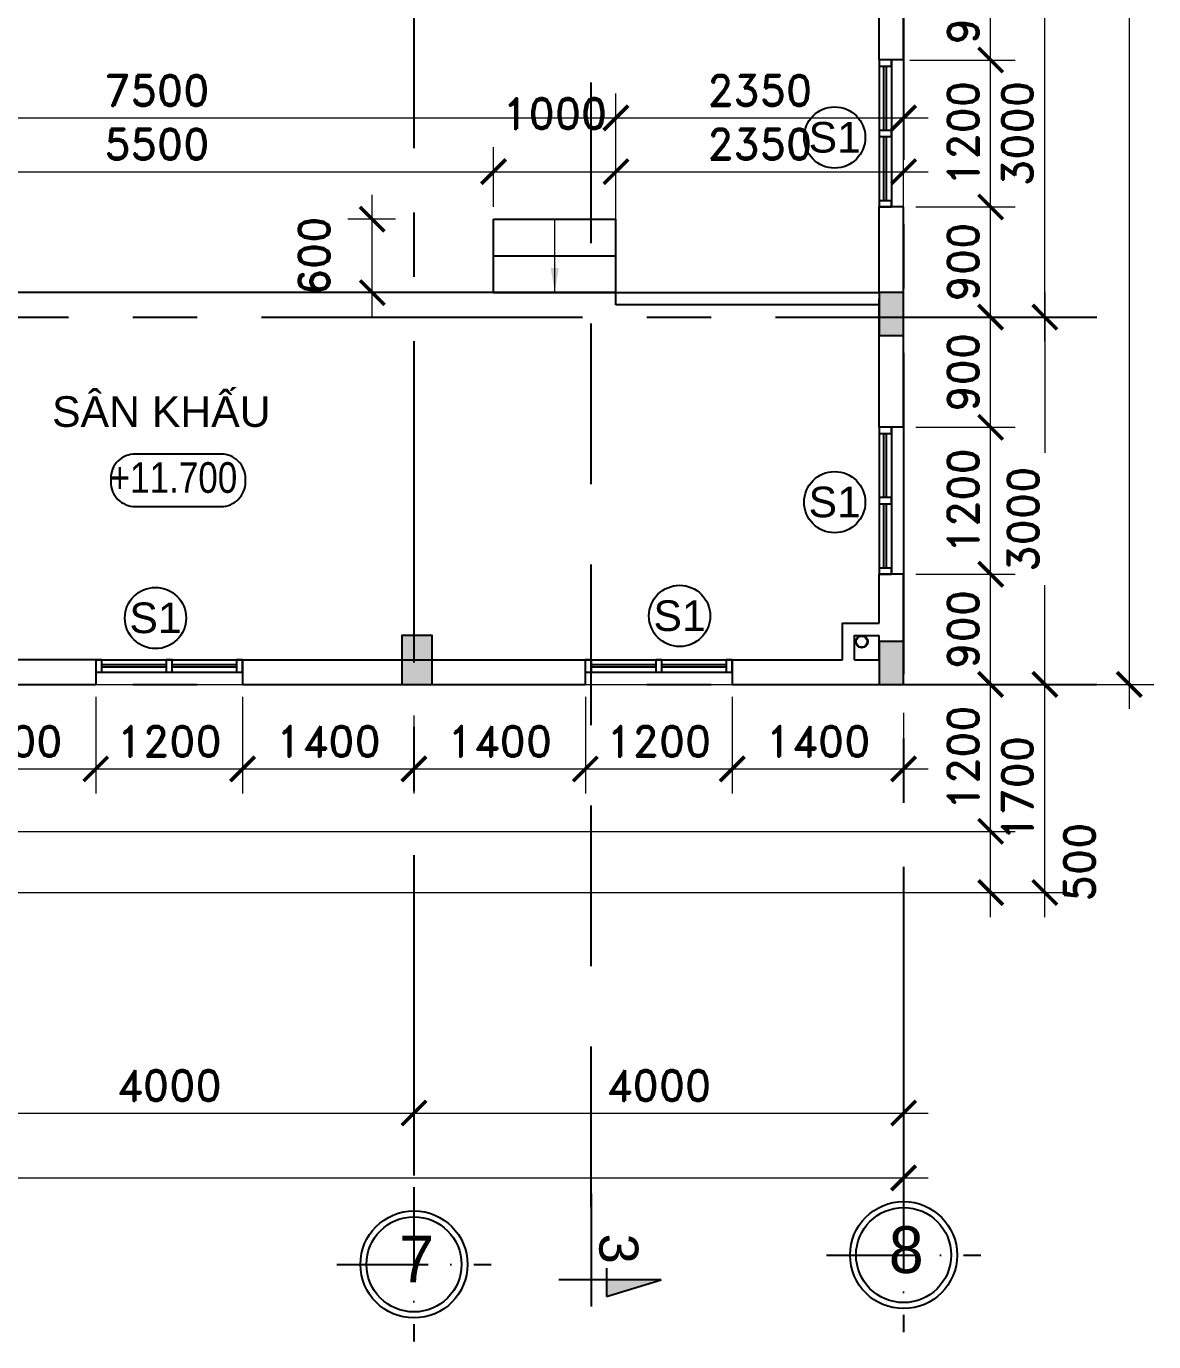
# Model space of a CAD drawing. Header units: inches. Extents: x 452443 to 881249, y 975131 to 1198310.
# Drawn here: x 758471 to 767681, y 1078068 to 1088811 of the extents above; entities that cross this region are included whole.
import ezdxf
from ezdxf.enums import TextEntityAlignment as Align

# ---------------------------------------------------------------- set-up
doc = ezdxf.new("R2010")
doc.units = ezdxf.units.IN
doc.header["$LTSCALE"] = 3.5
doc.header["$MEASUREMENT"] = 0
for name, pattern in [('ACAD_ISO10W100', [18, 12, -3, 0, -3]), ('CENTER', [2, 1.25, -0.25, 0.25, -0.25]), ('HIDDEN', [0.375, 0.25, -0.125])]:
    doc.linetypes.add(name, pattern=pattern)
for name, color, linetype in [('cot', 1, 'Continuous'), ('CUA', 4, 'Continuous'), ('DOOR-84', 84, 'Continuous'), ('hatch vl', 4, 'Continuous'), ('HATCH47', 47, 'Continuous'), ('Net thay', 140, 'Continuous'), ('Netcat', 5, 'Continuous'), ('NOI THAT', 42, 'Continuous'), ('phong', 2, 'Continuous'), ('text', 3, 'Continuous'), ('TEXT2', 7, 'Continuous'), ('thuocdo', 3, 'Continuous'), ('Truc', 252, 'Continuous'), ('VISIONABLE-LINE126', 126, 'Continuous')]:
    doc.layers.add(name, color=color, linetype=linetype)
doc.styles.add('chu 1', font='VHELVEN0.TTF')
doc.styles.add('romand', font='romand.shx')
doc.styles.add('STYLE5', font='VAVON_.TTF')
doc.styles.add('THONG', font='VHELVCN0.TTF', dxfattribs={"height": 250})
doc.styles.add('VNI-HELVE', font='VHELVEN0.TTF')
doc.dimstyles.new('TL100', dxfattribs={"dimscale": 100, "dimtxt": 2.5, "dimasz": 2, "dimexe": 2, "dimexo": 1, "dimgap": 1, "dimtad": 1, "dimdec": 0, "dimzin": 0, "dimdsep": 46, "dimtxsty": 'romand', "dimblk": 'ARCHTICK', "dimcen": 2, "dimdle": 2, "dimclrd": 256, "dimclre": 256, "dimclrt": 7, "dimadec": 0, "dimazin": 0, "dimtfac": 0.004, "dimtdec": 0, "dimtmove": 2, "dimatfit": 3, "dimfxl": 1, "dimtolj": 1, "dimtzin": 0, "dimlwd": 20, "dimlwe": 20, "dimarcsym": 1})

# ---------------------------------------------------------------- blocks, each defined once
blk = doc.blocks.new('truc tron')
at = {"layer": 'DOOR-84', "linetype": 'ACAD_ISO10W100', "ltscale": 20}
for p, q in [((0, -710), (0, 710)), ((710, 0), (-710, 0))]:
    blk.add_line(p, q, dxfattribs=at)
at = {"layer": 'DOOR-84', "linetype": 'Continuous'}
blk.add_circle((0, 0), 492, dxfattribs=at)
at = {"layer": 'NOI THAT', "linetype": 'Continuous'}
blk.add_circle((0, 0), 437, dxfattribs=at)
blk = doc.blocks.new('CS-1200')
for p, q in [((0, 100), (1200, 100)), ((0, 0), (1200, 0)), ((575, 60), (50, 60)), ((575, 40), (50, 40)), ((1150, 60), (625, 60)), ((1150, 40), (625, 40))]:
    blk.add_line(p, q)
at = {"ltscale": 5}
for points in [[(0, 0), (50, 0), (50, 100), (0, 100)], [(575, 0), (625, 0), (625, 100), (575, 100)], [(1150, 0), (1200, 0), (1200, 100), (1150, 100)]]:
    blk.add_lwpolyline(points, close=True, dxfattribs=at)
blk = doc.blocks.new('dc')
at = {"layer": 'Netcat'}
blk.add_hatch(color=256, dxfattribs=at).paths.add_polyline_path([(828, 672), (828, 147), (989, 147)])
for p, q in [((828, 672), (828, -310)), ((989, 147), (828, 672)), ((717, 147), (989, 147)), ((0, 0), (1087, 0))]:
    blk.add_line(p, q, dxfattribs=at)
at = {"style": 'VNI-HELVE', "flags": 4}
blk.add_attdef('E', text='', height=375, dxfattribs=at).set_placement((482, 272), align=Align.MIDDLE_CENTER)
blk = doc.blocks.new('_ArchTick')
at = {"color": 0, "linetype": 'ByBlock', "const_width": 0.15}
blk.add_lwpolyline([(-0.5, -0.5), (0.5, 0.5)], dxfattribs=at)
blk = doc.blocks.new('*D2982')
at = {"layer": 'DEFPOINTS', "color": 0}
for p in [(757638, 1081560), (761638, 1081560), (761638, 1079935)]:
    blk.add_point(p, dxfattribs=at)
at = {"layer": 'thuocdo', "lineweight": 20}
for p, q in [((757638, 1081460), (757638, 1079735)), ((761638, 1081460), (761638, 1079735)), ((757438, 1079935), (761838, 1079935))]:
    blk.add_line(p, q, dxfattribs=at)
at = {"layer": 'thuocdo', "lineweight": 20, "xscale": 200, "yscale": 200, "zscale": 200, "rotation": 180}
blk.add_blockref('_ArchTick', (757638, 1079935), dxfattribs=at)
at = {"layer": 'thuocdo', "lineweight": 20, "xscale": 200, "yscale": 200, "zscale": 200}
blk.add_blockref('_ArchTick', (761638, 1079935), dxfattribs=at)
at = {"layer": 'thuocdo', "color": 7, "insert": (759638, 1080160), "char_height": 250, "attachment_point": 5, "style": 'romand'}
blk.add_mtext('\\A1;4000', dxfattribs=at)
blk = doc.blocks.new('*D2983')
at = {"layer": 'DEFPOINTS', "color": 0}
for p in [(765638, 1080674), (761638, 1079904), (765638, 1079935)]:
    blk.add_point(p, dxfattribs=at)
at = {"layer": 'thuocdo', "lineweight": 20}
for p, q in [((765638, 1080574), (765638, 1079735)), ((761638, 1080004), (761638, 1080135)), ((761438, 1079935), (765838, 1079935))]:
    blk.add_line(p, q, dxfattribs=at)
at = {"layer": 'thuocdo', "lineweight": 20, "xscale": 200, "yscale": 200, "zscale": 200, "rotation": 180}
blk.add_blockref('_ArchTick', (761638, 1079935), dxfattribs=at)
at = {"layer": 'thuocdo', "lineweight": 20, "xscale": 200, "yscale": 200, "zscale": 200}
blk.add_blockref('_ArchTick', (765638, 1079935), dxfattribs=at)
at = {"layer": 'thuocdo', "color": 7, "insert": (763638, 1080160), "char_height": 250, "attachment_point": 5, "style": 'romand'}
blk.add_mtext('\\A1;4000', dxfattribs=at)
blk = doc.blocks.new('*D2991')
at = {"layer": 'DEFPOINTS', "color": 0}
for p in [(737138, 1080363), (765638, 1080363), (765638, 1079406)]:
    blk.add_point(p, dxfattribs=at)
at = {"layer": 'thuocdo', "lineweight": 20}
for p, q in [((737138, 1080263), (737138, 1079206)), ((765638, 1080263), (765638, 1079206)), ((736938, 1079406), (765838, 1079406))]:
    blk.add_line(p, q, dxfattribs=at)
at = {"layer": 'thuocdo', "lineweight": 20, "xscale": 200, "yscale": 200, "zscale": 200, "rotation": 180}
blk.add_blockref('_ArchTick', (737138, 1079406), dxfattribs=at)
at = {"layer": 'thuocdo', "lineweight": 20, "xscale": 200, "yscale": 200, "zscale": 200}
blk.add_blockref('_ArchTick', (765638, 1079406), dxfattribs=at)
at = {"layer": 'thuocdo', "color": 7, "insert": (751388, 1079631), "char_height": 250, "attachment_point": 5, "style": 'romand'}
blk.add_mtext('\\A1;28500', dxfattribs=at)
blk = doc.blocks.new('*D2999')
at = {"layer": 'DEFPOINTS', "color": 0}
for p in [(765897, 1083436), (766792, 1083436), (765780, 1081736)]:
    blk.add_point(p, dxfattribs=at)
at = {"layer": 'thuocdo', "lineweight": 20}
for p, q in [((766792, 1081536), (766792, 1083636)), ((765997, 1083436), (766992, 1083436)), ((765880, 1081736), (766992, 1081736))]:
    blk.add_line(p, q, dxfattribs=at)
at = {"layer": 'thuocdo', "lineweight": 20, "xscale": 200, "yscale": 200, "zscale": 200}
for p, rotation in [((766792, 1083436), 90), ((766792, 1081736), 270)]:
    blk.add_blockref('_ArchTick', p, dxfattribs=dict(at, rotation=rotation))
at = {"layer": 'thuocdo', "color": 7, "insert": (766567, 1082586), "char_height": 250, "attachment_point": 5, "rotation": 90, "style": 'romand'}
blk.add_mtext('\\A1;1700', dxfattribs=at)
blk = doc.blocks.new('*D3003')
at = {"layer": 'DEFPOINTS', "color": 0}
for p in [(766611, 1086436), (766792, 1086436), (765897, 1083436)]:
    blk.add_point(p, dxfattribs=at)
at = {"layer": 'thuocdo', "lineweight": 20}
for p, q in [((766792, 1086636), (766792, 1085327)), ((766711, 1086436), (766992, 1086436)), ((766792, 1083236), (766792, 1084246)), ((765997, 1083436), (766992, 1083436))]:
    blk.add_line(p, q, dxfattribs=at)
at = {"layer": 'thuocdo', "lineweight": 20, "xscale": 200, "yscale": 200, "zscale": 200}
for p, rotation in [((766792, 1086436), 90), ((766792, 1083436), 270)]:
    blk.add_blockref('_ArchTick', p, dxfattribs=dict(at, rotation=rotation))
at = {"layer": 'thuocdo', "color": 7, "insert": (766614, 1084786), "char_height": 250, "attachment_point": 5, "rotation": 90, "style": 'romand'}
blk.add_mtext('\\A1;3000', dxfattribs=at)
blk = doc.blocks.new('*D3004')
at = {"layer": 'DEFPOINTS', "color": 0}
for p in [(765410, 1089436), (766792, 1089436), (766611, 1086436)]:
    blk.add_point(p, dxfattribs=at)
at = {"layer": 'thuocdo', "lineweight": 20}
for p, q in [((766792, 1086236), (766792, 1089636)), ((765510, 1089436), (766992, 1089436)), ((766711, 1086436), (766992, 1086436))]:
    blk.add_line(p, q, dxfattribs=at)
at = {"layer": 'thuocdo', "lineweight": 20, "xscale": 200, "yscale": 200, "zscale": 200}
for p, rotation in [((766792, 1089436), 90), ((766792, 1086436), 270)]:
    blk.add_blockref('_ArchTick', p, dxfattribs=dict(at, rotation=rotation))
at = {"layer": 'thuocdo', "color": 7, "insert": (766567, 1087936), "char_height": 250, "attachment_point": 5, "rotation": 90, "style": 'romand'}
blk.add_mtext('\\A1;3000', dxfattribs=at)
blk = doc.blocks.new('*D3006')
at = {"layer": 'DEFPOINTS', "color": 0}
for p in [(766222, 1097936), (765256, 1083436), (767481, 1083436)]:
    blk.add_point(p, dxfattribs=at)
at = {"layer": 'thuocdo', "lineweight": 20}
for p, q in [((767481, 1098136), (767481, 1083236)), ((766322, 1097936), (767681, 1097936)), ((765356, 1083436), (767681, 1083436))]:
    blk.add_line(p, q, dxfattribs=at)
at = {"layer": 'thuocdo', "lineweight": 20, "xscale": 200, "yscale": 200, "zscale": 200}
for p, rotation in [((767481, 1097936), 90), ((767481, 1083436), 270)]:
    blk.add_blockref('_ArchTick', p, dxfattribs=dict(at, rotation=rotation))
at = {"layer": 'thuocdo', "color": 7, "insert": (767256, 1090686), "char_height": 250, "attachment_point": 5, "rotation": 90, "style": 'romand'}
blk.add_mtext('\\A1;14500', dxfattribs=at)
blk = doc.blocks.new('*D3016')
at = {"layer": 'DEFPOINTS', "color": 0}
for p in [(759038, 1083436), (757638, 1083310), (759038, 1082746)]:
    blk.add_point(p, dxfattribs=at)
at = {"layer": 'thuocdo', "lineweight": 20}
for p, q in [((759038, 1083336), (759038, 1082546)), ((757638, 1083210), (757638, 1082546)), ((757438, 1082746), (759238, 1082746))]:
    blk.add_line(p, q, dxfattribs=at)
at = {"layer": 'thuocdo', "lineweight": 20, "xscale": 200, "yscale": 200, "zscale": 200, "rotation": 180}
blk.add_blockref('_ArchTick', (757638, 1082746), dxfattribs=at)
at = {"layer": 'thuocdo', "lineweight": 20, "xscale": 200, "yscale": 200, "zscale": 200}
blk.add_blockref('_ArchTick', (759038, 1082746), dxfattribs=at)
at = {"layer": 'thuocdo', "color": 7, "insert": (758338, 1082971), "char_height": 250, "attachment_point": 5, "style": 'romand'}
blk.add_mtext('\\A1;1400', dxfattribs=at)
blk = doc.blocks.new('*D3017')
at = {"layer": 'DEFPOINTS', "color": 0}
for p in [(759038, 1083436), (760238, 1083436), (760238, 1082746)]:
    blk.add_point(p, dxfattribs=at)
at = {"layer": 'thuocdo', "lineweight": 20}
for p, q in [((759038, 1083336), (759038, 1082546)), ((760238, 1083336), (760238, 1082546)), ((758838, 1082746), (760438, 1082746))]:
    blk.add_line(p, q, dxfattribs=at)
at = {"layer": 'thuocdo', "lineweight": 20, "xscale": 200, "yscale": 200, "zscale": 200, "rotation": 180}
blk.add_blockref('_ArchTick', (759038, 1082746), dxfattribs=at)
at = {"layer": 'thuocdo', "lineweight": 20, "xscale": 200, "yscale": 200, "zscale": 200}
blk.add_blockref('_ArchTick', (760238, 1082746), dxfattribs=at)
at = {"layer": 'thuocdo', "color": 7, "insert": (759638, 1082971), "char_height": 250, "attachment_point": 5, "style": 'romand'}
blk.add_mtext('\\A1;1200', dxfattribs=at)
blk = doc.blocks.new('*D3018')
at = {"layer": 'DEFPOINTS', "color": 0}
for p in [(760238, 1083436), (761638, 1083282), (761638, 1082746)]:
    blk.add_point(p, dxfattribs=at)
at = {"layer": 'thuocdo', "lineweight": 20}
for p, q in [((760238, 1083336), (760238, 1082546)), ((761638, 1083182), (761638, 1082546)), ((760038, 1082746), (761838, 1082746))]:
    blk.add_line(p, q, dxfattribs=at)
at = {"layer": 'thuocdo', "lineweight": 20, "xscale": 200, "yscale": 200, "zscale": 200, "rotation": 180}
blk.add_blockref('_ArchTick', (760238, 1082746), dxfattribs=at)
at = {"layer": 'thuocdo', "lineweight": 20, "xscale": 200, "yscale": 200, "zscale": 200}
blk.add_blockref('_ArchTick', (761638, 1082746), dxfattribs=at)
at = {"layer": 'thuocdo', "color": 7, "insert": (760938, 1082971), "char_height": 250, "attachment_point": 5, "style": 'romand'}
blk.add_mtext('\\A1;1400', dxfattribs=at)
blk = doc.blocks.new('*D3019')
at = {"layer": 'DEFPOINTS', "color": 0}
for p in [(763038, 1083436), (761638, 1083282), (763038, 1082746)]:
    blk.add_point(p, dxfattribs=at)
at = {"layer": 'thuocdo', "lineweight": 20}
for p, q in [((763038, 1083336), (763038, 1082546)), ((761638, 1083182), (761638, 1082546)), ((761438, 1082746), (763238, 1082746))]:
    blk.add_line(p, q, dxfattribs=at)
at = {"layer": 'thuocdo', "lineweight": 20, "xscale": 200, "yscale": 200, "zscale": 200, "rotation": 180}
blk.add_blockref('_ArchTick', (761638, 1082746), dxfattribs=at)
at = {"layer": 'thuocdo', "lineweight": 20, "xscale": 200, "yscale": 200, "zscale": 200}
blk.add_blockref('_ArchTick', (763038, 1082746), dxfattribs=at)
at = {"layer": 'thuocdo', "color": 7, "insert": (762338, 1082971), "char_height": 250, "attachment_point": 5, "style": 'romand'}
blk.add_mtext('\\A1;1400', dxfattribs=at)
blk = doc.blocks.new('*D3020')
at = {"layer": 'DEFPOINTS', "color": 0}
for p in [(763038, 1083436), (764238, 1083436), (764238, 1082746)]:
    blk.add_point(p, dxfattribs=at)
at = {"layer": 'thuocdo', "lineweight": 20}
for p, q in [((763038, 1083336), (763038, 1082546)), ((764238, 1083336), (764238, 1082546)), ((762838, 1082746), (764438, 1082746))]:
    blk.add_line(p, q, dxfattribs=at)
at = {"layer": 'thuocdo', "lineweight": 20, "xscale": 200, "yscale": 200, "zscale": 200, "rotation": 180}
blk.add_blockref('_ArchTick', (763038, 1082746), dxfattribs=at)
at = {"layer": 'thuocdo', "lineweight": 20, "xscale": 200, "yscale": 200, "zscale": 200}
blk.add_blockref('_ArchTick', (764238, 1082746), dxfattribs=at)
at = {"layer": 'thuocdo', "color": 7, "insert": (763638, 1082971), "char_height": 250, "attachment_point": 5, "style": 'romand'}
blk.add_mtext('\\A1;1200', dxfattribs=at)
blk = doc.blocks.new('*D3021')
at = {"layer": 'DEFPOINTS', "color": 0}
for p in [(764238, 1083436), (765638, 1083305), (765638, 1082746)]:
    blk.add_point(p, dxfattribs=at)
at = {"layer": 'thuocdo', "lineweight": 20}
for p, q in [((764238, 1083336), (764238, 1082546)), ((765638, 1083205), (765638, 1082546)), ((764038, 1082746), (765838, 1082746))]:
    blk.add_line(p, q, dxfattribs=at)
at = {"layer": 'thuocdo', "lineweight": 20, "xscale": 200, "yscale": 200, "zscale": 200, "rotation": 180}
blk.add_blockref('_ArchTick', (764238, 1082746), dxfattribs=at)
at = {"layer": 'thuocdo', "lineweight": 20, "xscale": 200, "yscale": 200, "zscale": 200}
blk.add_blockref('_ArchTick', (765638, 1082746), dxfattribs=at)
at = {"layer": 'thuocdo', "color": 7, "insert": (764938, 1082971), "char_height": 250, "attachment_point": 5, "style": 'romand'}
blk.add_mtext('\\A1;1400', dxfattribs=at)
blk = doc.blocks.new('*D3040')
at = {"layer": 'DEFPOINTS', "color": 0}
for p in [(765638, 1084336), (766349, 1084336), (765748, 1083436)]:
    blk.add_point(p, dxfattribs=at)
at = {"layer": 'thuocdo', "lineweight": 20}
for p, q in [((766349, 1083236), (766349, 1084536)), ((765738, 1084336), (766549, 1084336)), ((765848, 1083436), (766549, 1083436))]:
    blk.add_line(p, q, dxfattribs=at)
at = {"layer": 'thuocdo', "lineweight": 20, "xscale": 200, "yscale": 200, "zscale": 200}
for p, rotation in [((766349, 1084336), 90), ((766349, 1083436), 270)]:
    blk.add_blockref('_ArchTick', p, dxfattribs=dict(at, rotation=rotation))
at = {"layer": 'thuocdo', "color": 7, "insert": (766124, 1083886), "char_height": 250, "attachment_point": 5, "rotation": 90, "style": 'romand'}
blk.add_mtext('\\A1;900', dxfattribs=at)
blk = doc.blocks.new('*D3041')
at = {"layer": 'DEFPOINTS', "color": 0}
for p in [(765638, 1085536), (766349, 1085536), (765638, 1084336)]:
    blk.add_point(p, dxfattribs=at)
at = {"layer": 'thuocdo', "lineweight": 20}
for p, q in [((766349, 1084136), (766349, 1085736)), ((765738, 1085536), (766549, 1085536)), ((765738, 1084336), (766549, 1084336))]:
    blk.add_line(p, q, dxfattribs=at)
at = {"layer": 'thuocdo', "lineweight": 20, "xscale": 200, "yscale": 200, "zscale": 200}
for p, rotation in [((766349, 1085536), 90), ((766349, 1084336), 270)]:
    blk.add_blockref('_ArchTick', p, dxfattribs=dict(at, rotation=rotation))
at = {"layer": 'thuocdo', "color": 7, "insert": (766124, 1084936), "char_height": 250, "attachment_point": 5, "rotation": 90, "style": 'romand'}
blk.add_mtext('\\A1;1200', dxfattribs=at)
blk = doc.blocks.new('*D3042')
at = {"layer": 'DEFPOINTS', "color": 0}
for p in [(765739, 1086436), (766349, 1086436), (765638, 1085536)]:
    blk.add_point(p, dxfattribs=at)
at = {"layer": 'thuocdo', "lineweight": 20}
for p, q in [((766349, 1085336), (766349, 1086636)), ((765839, 1086436), (766549, 1086436)), ((765738, 1085536), (766549, 1085536))]:
    blk.add_line(p, q, dxfattribs=at)
at = {"layer": 'thuocdo', "lineweight": 20, "xscale": 200, "yscale": 200, "zscale": 200}
for p, rotation in [((766349, 1086436), 90), ((766349, 1085536), 270)]:
    blk.add_blockref('_ArchTick', p, dxfattribs=dict(at, rotation=rotation))
at = {"layer": 'thuocdo', "color": 7, "insert": (766124, 1085986), "char_height": 250, "attachment_point": 5, "rotation": 90, "style": 'romand'}
blk.add_mtext('\\A1;900', dxfattribs=at)
blk = doc.blocks.new('*D3043')
at = {"layer": 'DEFPOINTS', "color": 0}
for p in [(765638, 1087336), (766349, 1087336), (765739, 1086436)]:
    blk.add_point(p, dxfattribs=at)
at = {"layer": 'thuocdo', "lineweight": 20}
for p, q in [((766349, 1086236), (766349, 1087536)), ((765738, 1087336), (766549, 1087336)), ((765839, 1086436), (766549, 1086436))]:
    blk.add_line(p, q, dxfattribs=at)
at = {"layer": 'thuocdo', "lineweight": 20, "xscale": 200, "yscale": 200, "zscale": 200}
for p, rotation in [((766349, 1087336), 90), ((766349, 1086436), 270)]:
    blk.add_blockref('_ArchTick', p, dxfattribs=dict(at, rotation=rotation))
at = {"layer": 'thuocdo', "color": 7, "insert": (766124, 1086886), "char_height": 250, "attachment_point": 5, "rotation": 90, "style": 'romand'}
blk.add_mtext('\\A1;900', dxfattribs=at)
blk = doc.blocks.new('*D3044')
at = {"layer": 'DEFPOINTS', "color": 0}
for p in [(765588, 1088536), (766349, 1088536), (765638, 1087336)]:
    blk.add_point(p, dxfattribs=at)
at = {"layer": 'thuocdo', "lineweight": 20}
for p, q in [((766349, 1087136), (766349, 1088736)), ((765688, 1088536), (766549, 1088536)), ((765738, 1087336), (766549, 1087336))]:
    blk.add_line(p, q, dxfattribs=at)
at = {"layer": 'thuocdo', "lineweight": 20, "xscale": 200, "yscale": 200, "zscale": 200}
for p, rotation in [((766349, 1088536), 90), ((766349, 1087336), 270)]:
    blk.add_blockref('_ArchTick', p, dxfattribs=dict(at, rotation=rotation))
at = {"layer": 'thuocdo', "color": 7, "insert": (766124, 1087936), "char_height": 250, "attachment_point": 5, "rotation": 90, "style": 'romand'}
blk.add_mtext('\\A1;1200', dxfattribs=at)
blk = doc.blocks.new('*D3045')
at = {"layer": 'DEFPOINTS', "color": 0}
for p in [(765840, 1089436), (766349, 1089436), (765588, 1088536)]:
    blk.add_point(p, dxfattribs=at)
at = {"layer": 'thuocdo', "lineweight": 20}
for p, q in [((766349, 1088336), (766349, 1089636)), ((765940, 1089436), (766549, 1089436)), ((765688, 1088536), (766549, 1088536))]:
    blk.add_line(p, q, dxfattribs=at)
at = {"layer": 'thuocdo', "lineweight": 20, "xscale": 200, "yscale": 200, "zscale": 200}
for p, rotation in [((766349, 1089436), 90), ((766349, 1088536), 270)]:
    blk.add_blockref('_ArchTick', p, dxfattribs=dict(at, rotation=rotation))
at = {"layer": 'thuocdo', "color": 7, "insert": (766124, 1088986), "char_height": 250, "attachment_point": 5, "rotation": 90, "style": 'romand'}
blk.add_mtext('\\A1;900', dxfattribs=at)
blk = doc.blocks.new('*D3075')
at = {"layer": 'DEFPOINTS', "color": 0}
for p in [(756820, 1083436), (766349, 1083436), (756957, 1082236)]:
    blk.add_point(p, dxfattribs=at)
at = {"layer": 'thuocdo', "lineweight": 20}
for p, q in [((766349, 1082036), (766349, 1083636)), ((756920, 1083436), (766549, 1083436)), ((757057, 1082236), (766549, 1082236))]:
    blk.add_line(p, q, dxfattribs=at)
at = {"layer": 'thuocdo', "lineweight": 20, "xscale": 200, "yscale": 200, "zscale": 200}
for p, rotation in [((766349, 1083436), 90), ((766349, 1082236), 270)]:
    blk.add_blockref('_ArchTick', p, dxfattribs=dict(at, rotation=rotation))
at = {"layer": 'thuocdo', "color": 7, "insert": (766124, 1082836), "char_height": 250, "attachment_point": 5, "rotation": 90, "style": 'romand'}
blk.add_mtext('\\A1;1200', dxfattribs=at)
blk = doc.blocks.new('*D3076')
at = {"layer": 'DEFPOINTS', "color": 0}
for p in [(756718, 1082236), (766349, 1082236), (753779, 1081736)]:
    blk.add_point(p, dxfattribs=at)
at = {"layer": 'thuocdo', "lineweight": 20}
for p, q in [((766349, 1081536), (766349, 1082436)), ((756818, 1082236), (766549, 1082236)), ((753879, 1081736), (766549, 1081736))]:
    blk.add_line(p, q, dxfattribs=at)
at = {"layer": 'thuocdo', "lineweight": 20, "xscale": 200, "yscale": 200, "zscale": 200}
for p, rotation in [((766349, 1082236), 90), ((766349, 1081736), 270)]:
    blk.add_blockref('_ArchTick', p, dxfattribs=dict(at, rotation=rotation))
at = {"layer": 'thuocdo', "color": 7, "insert": (767074, 1081986), "char_height": 250, "attachment_point": 5, "rotation": 90, "style": 'romand'}
blk.add_mtext('\\A1;500', dxfattribs=at)
blk = doc.blocks.new('*D3103')
at = {"layer": 'DEFPOINTS', "color": 0}
for p in [(762288, 1087624), (756788, 1087236), (762288, 1087236)]:
    blk.add_point(p, dxfattribs=at)
at = {"layer": 'thuocdo', "linetype": 'Continuous', "lineweight": 20}
for p, q in [((756788, 1087336), (756788, 1087824)), ((762288, 1087336), (762288, 1087824)), ((756588, 1087624), (762488, 1087624))]:
    blk.add_line(p, q, dxfattribs=at)
at = {"layer": 'thuocdo', "lineweight": 20, "xscale": 200, "yscale": 200, "zscale": 200, "rotation": 180}
blk.add_blockref('_ArchTick', (756788, 1087624), dxfattribs=at)
at = {"layer": 'thuocdo', "lineweight": 20, "xscale": 200, "yscale": 200, "zscale": 200}
blk.add_blockref('_ArchTick', (762288, 1087624), dxfattribs=at)
at = {"layer": 'thuocdo', "color": 7, "insert": (759538, 1087849), "char_height": 250, "attachment_point": 5, "style": 'romand'}
blk.add_mtext('\\A1;5500', dxfattribs=at)
blk = doc.blocks.new('*D3104')
at = {"layer": 'DEFPOINTS', "color": 0}
for p in [(763288, 1087624), (762288, 1087236), (763288, 1087236)]:
    blk.add_point(p, dxfattribs=at)
at = {"layer": 'thuocdo', "linetype": 'Continuous', "lineweight": 20}
for p, q in [((762288, 1087336), (762288, 1087824)), ((763288, 1087336), (763288, 1087824)), ((762088, 1087624), (763488, 1087624))]:
    blk.add_line(p, q, dxfattribs=at)
at = {"layer": 'thuocdo', "lineweight": 20, "xscale": 200, "yscale": 200, "zscale": 200, "rotation": 180}
blk.add_blockref('_ArchTick', (762288, 1087624), dxfattribs=at)
at = {"layer": 'thuocdo', "lineweight": 20, "xscale": 200, "yscale": 200, "zscale": 200}
blk.add_blockref('_ArchTick', (763288, 1087624), dxfattribs=at)
at = {"layer": 'thuocdo', "color": 7, "insert": (762788, 1088099), "char_height": 250, "attachment_point": 5, "style": 'romand'}
blk.add_mtext('\\A1;1000', dxfattribs=at)
blk = doc.blocks.new('*D3105')
at = {"layer": 'DEFPOINTS', "color": 0}
for p in [(765638, 1087624), (763288, 1087236), (765638, 1087036)]:
    blk.add_point(p, dxfattribs=at)
at = {"layer": 'thuocdo', "linetype": 'Continuous', "lineweight": 20}
for p, q in [((763288, 1087336), (763288, 1087824)), ((765638, 1087136), (765638, 1087824)), ((763088, 1087624), (765838, 1087624))]:
    blk.add_line(p, q, dxfattribs=at)
at = {"layer": 'thuocdo', "lineweight": 20, "xscale": 200, "yscale": 200, "zscale": 200, "rotation": 180}
blk.add_blockref('_ArchTick', (763288, 1087624), dxfattribs=at)
at = {"layer": 'thuocdo', "lineweight": 20, "xscale": 200, "yscale": 200, "zscale": 200}
blk.add_blockref('_ArchTick', (765638, 1087624), dxfattribs=at)
at = {"layer": 'thuocdo', "color": 7, "insert": (764463, 1087849), "char_height": 250, "attachment_point": 5, "style": 'romand'}
blk.add_mtext('\\A1;2350', dxfattribs=at)
blk = doc.blocks.new('*D3106')
at = {"layer": 'DEFPOINTS', "color": 0}
for p in [(761297, 1087236), (761586, 1087236), (761907, 1086636)]:
    blk.add_point(p, dxfattribs=at)
at = {"layer": 'thuocdo', "linetype": 'Continuous', "lineweight": 20}
for p, q in [((761297, 1086436), (761297, 1087436)), ((761486, 1087236), (761097, 1087236)), ((761807, 1086636), (761097, 1086636))]:
    blk.add_line(p, q, dxfattribs=at)
at = {"layer": 'thuocdo', "lineweight": 20, "xscale": 200, "yscale": 200, "zscale": 200}
for p, rotation in [((761297, 1087236), 90), ((761297, 1086636), 270)]:
    blk.add_blockref('_ArchTick', p, dxfattribs=dict(at, rotation=rotation))
at = {"layer": 'thuocdo', "color": 7, "insert": (760822, 1086936), "char_height": 250, "attachment_point": 5, "rotation": 90, "style": 'romand'}
blk.add_mtext('\\A1;600', dxfattribs=at)
blk = doc.blocks.new('CAODO2')
at = {"layer": 'Net thay', "ltscale": 3}
blk.add_lwpolyline([(0, 0), (701, 0, 0.414214), (901, 200), (901, 229, 0.414214), (701, 429), (0, 429, 0.414214), (-200, 229), (-200, 200, 0.414214)], format="xyb", close=True, dxfattribs=at)
at = {"style": 'THONG', "flags": 4}
blk.add_attdef('%%P0.000', (-115, 111, 803), '', height=250, dxfattribs=at)
blk = doc.blocks.new('*D2960')
at = {"layer": 'DEFPOINTS', "color": 0}
for p in [(763288, 1088063), (755788, 1086936), (763288, 1086936)]:
    blk.add_point(p, dxfattribs=at)
at = {"layer": 'thuocdo', "linetype": 'Continuous', "lineweight": 20}
for p, q in [((755788, 1087036), (755788, 1088263)), ((763288, 1087036), (763288, 1088263)), ((755588, 1088063), (763488, 1088063))]:
    blk.add_line(p, q, dxfattribs=at)
at = {"layer": 'thuocdo', "lineweight": 20, "xscale": 200, "yscale": 200, "zscale": 200, "rotation": 180}
blk.add_blockref('_ArchTick', (755788, 1088063), dxfattribs=at)
at = {"layer": 'thuocdo', "lineweight": 20, "xscale": 200, "yscale": 200, "zscale": 200}
blk.add_blockref('_ArchTick', (763288, 1088063), dxfattribs=at)
at = {"layer": 'thuocdo', "color": 7, "insert": (759538, 1088288), "char_height": 250, "attachment_point": 5, "style": 'romand'}
blk.add_mtext('\\A1;7500', dxfattribs=at)
blk = doc.blocks.new('*D2961')
at = {"layer": 'DEFPOINTS', "color": 0}
for p in [(765638, 1088063), (765638, 1087060), (763288, 1086936)]:
    blk.add_point(p, dxfattribs=at)
at = {"layer": 'thuocdo', "linetype": 'Continuous', "lineweight": 20}
for p, q in [((763288, 1087036), (763288, 1088263)), ((765638, 1087160), (765638, 1088263)), ((763088, 1088063), (765838, 1088063))]:
    blk.add_line(p, q, dxfattribs=at)
at = {"layer": 'thuocdo', "lineweight": 20, "xscale": 200, "yscale": 200, "zscale": 200, "rotation": 180}
blk.add_blockref('_ArchTick', (763288, 1088063), dxfattribs=at)
at = {"layer": 'thuocdo', "lineweight": 20, "xscale": 200, "yscale": 200, "zscale": 200}
blk.add_blockref('_ArchTick', (765638, 1088063), dxfattribs=at)
at = {"layer": 'thuocdo', "color": 7, "insert": (764463, 1088288), "char_height": 250, "attachment_point": 5, "style": 'romand'}
blk.add_mtext('\\A1;2350', dxfattribs=at)

msp = doc.modelspace()

# ---------------------------------------------------------------- hatches: boundary and pattern name
at = {"layer": 'cot'}
for points in [[(765437.7, 1086286.5), (765637.7, 1086286.5), (765637.7, 1086636.5), (765437.7, 1086636.5)], [(761537.7, 1083436.5), (761787.7, 1083436.5), (761787.7, 1083836.5), (761537.7, 1083836.5)], [(765437.7, 1083436.5), (765637.7, 1083436.5), (765637.7, 1083786.5), (765437.7, 1083786.5)]]:
    msp.add_hatch(color=256, dxfattribs=at).paths.add_polyline_path(points)

# ---------------------------------------------------------------- linework, layer by layer
for points in [[(765437.7, 1086286.5), (765637.7, 1086286.5), (765637.7, 1086636.5), (765437.7, 1086636.5)], [(761537.7, 1083436.5), (761787.7, 1083436.5), (761787.7, 1083836.5), (761537.7, 1083836.5)], [(765437.7, 1083436.5), (765637.7, 1083436.5), (765637.7, 1083786.5), (765437.7, 1083786.5)]]:
    msp.add_lwpolyline(points, close=True, dxfattribs=at)
at = {"layer": 'hatch vl'}
for centre in [(765075, 1087903.5), (765075, 1084924.6), (759526.3, 1083978.4), (763807.8, 1083995.7)]:
    msp.add_circle(centre, 250, dxfattribs=at)
at = {"layer": 'HATCH47', "linetype": 'HIDDEN', "ltscale": 1500}
msp.add_lwpolyline([(763085.2, 1079165.6), (763085.2, 1099543.1)], dxfattribs=at)
at = {"layer": 'Net thay'}
for p, q in [((762287.7, 1087236.5), (763287.7, 1087236.5)), ((762287.7, 1086936.5), (763287.7, 1086936.5)), ((763287.7, 1086636.5), (755787.7, 1086636.5))]:
    msp.add_line(p, q, dxfattribs=at)
for points in [[(762287.7, 1086636.5), (762287.7, 1087236.5)], [(763287.7, 1086636.5), (763287.7, 1087236.5)], [(762287.7, 1086636.5), (763287.7, 1086636.5)]]:
    msp.add_lwpolyline(points, dxfattribs=at)
at = {"layer": 'phong'}
for p, q in [((765637.7, 1088536.5), (765637.7, 1090086.5)), ((765437.7, 1088536.5), (765437.7, 1089586.5)), ((765437.7, 1086636.5), (765437.7, 1087336.5)), ((765637.7, 1085536.5), (765637.7, 1087336.5)), ((763287.7, 1086636.5), (765437.7, 1086636.5)), ((765437.7, 1085536.5), (765437.7, 1086586.5)), ((765437.7, 1086536.5), (763287.7, 1086536.5)), ((765437.7, 1083936.5), (765437.7, 1084336.5)), ((765637.7, 1083436.5), (765637.7, 1084336.5)), ((765437.7, 1083636.5), (765437.7, 1083836.5)), ((759037.7, 1083636.5), (757937.7, 1083636.5)), ((760237.7, 1083636.5), (763037.7, 1083636.5)), ((764237.7, 1083636.5), (765137.7, 1083636.5)), ((765237.7, 1083636.5), (765437.7, 1083636.5)), ((757687.7, 1083436.5), (759037.7, 1083436.5)), ((760237.7, 1083436.5), (763037.7, 1083436.5)), ((764237.7, 1083436.5), (765637.7, 1083436.5))]:
    msp.add_line(p, q, dxfattribs=at)
for points in [[(765637.7, 1088536.5), (765437.7, 1088536.5)], [(765637.7, 1087336.5), (765437.7, 1087336.5)], [(763287.7, 1086536.5), (763287.7, 1086636.5)], [(765637.7, 1085536.5), (765437.7, 1085536.5)], [(765637.7, 1084336.5), (765437.7, 1084336.5)], [(765137.7, 1083636.5), (765137.7, 1083936.5), (765437.7, 1083936.5)], [(765237.7, 1083636.5), (765237.7, 1083836.5), (765437.7, 1083836.5)], [(759037.7, 1083636.5), (759037.7, 1083436.5)], [(760237.7, 1083636.5), (760237.7, 1083436.5)], [(763037.7, 1083636.5), (763037.7, 1083436.5)], [(764237.7, 1083636.5), (764237.7, 1083436.5)]]:
    msp.add_lwpolyline(points, dxfattribs=at)
at = {"layer": 'thuocdo'}
for radius in [50, 45]:
    msp.add_circle((765295.6, 1083785.3), radius, dxfattribs=at)
at = {"layer": 'Truc', "linetype": 'CENTER', "ltscale": 600}
for points in [[(761637.7, 1098840.5), (761637.7, 1079425.4)], [(765637.7, 1098745.1), (765637.7, 1079330.1)], [(735190.8, 1086436.5), (767473.6, 1086436.5)], [(735190.8, 1083436.5), (767473.6, 1083436.5)]]:
    msp.add_lwpolyline(points, dxfattribs=at)

# ---------------------------------------------------------------- block references
at = {"layer": 'CUA', "rotation": 270}
for p in [(765437.7, 1088536.5), (765437.7, 1085536.5)]:
    msp.add_blockref('CS-1200', p, dxfattribs=at)
at = {"layer": 'CUA'}
for p in [(759037.7, 1083536.5), (763037.7, 1083536.5)]:
    msp.add_blockref('CS-1200', p, dxfattribs=at)
at = {"layer": 'phong'}
ref = msp.add_blockref('CAODO2', (759360.3, 1084888.9), dxfattribs=at)
ref.add_attrib('%%P0.000', '+11.700', (759151.3, 1085001, 803.4), dxfattribs={"layer": '0', "height": 250, "style": 'THONG', "flags": 4})
ref = msp.add_blockref('dc', (763085.2, 1079277.9), dxfattribs=dict(at, xscale=0.8499999999767169, yscale=0.8499999999767169, zscale=0.8500000000058208, rotation=270))
ref.add_attrib('E', '3', dxfattribs={"layer": '0', "height": 318.8, "rotation": 270, "style": 'VNI-HELVE'}).set_placement((763311.4, 1078826.8), align=Align.MIDDLE_CENTER)
at = {"layer": 'VISIONABLE-LINE126', "linetype": 'Continuous', "xscale": 0.8886240000138059, "yscale": 0.8886240000138059, "zscale": 0.8886240000138059, "rotation": 180}
for p in [(765637.7, 1078775), (761637.7, 1078698.8)]:
    msp.add_blockref('truc tron', p, dxfattribs=at)

# ---------------------------------------------------------------- texts
at = {"char_height": 250, "width": 407.041, "attachment_point": 5, "style": 'chu 1'}
for insert in [(765075, 1087903.5), (765075, 1084924.6), (759526.3, 1083978.4), (763807.8, 1083995.7)]:
    msp.add_mtext('S1', dxfattribs=dict(at, insert=insert))
at = {"layer": 'text', "linetype": 'Continuous', "style": 'STYLE5'}
for s, p in [('7', (761659.4, 1078552.2)), ('8', (765659.4, 1078628.3))]:
    msp.add_text(s, height=382.5, dxfattribs=at).set_placement(p, align=Align.CENTER)
at = {"layer": 'TEXT2', "insert": (757560.2, 1085536.3), "char_height": 250, "attachment_point": 7, "style": 'VNI-HELVE'}
msp.add_mtext_dynamic_manual_height_columns('{\\W5.7766;\\C7;  \\W1;SAÂN KHAÁU}', width=4203.104, gutter_width=1000, heights=[0], dxfattribs=at)

# ---------------------------------------------------------------- dimensions: what is measured, and where the dimension line sits
at = {"layer": 'thuocdo'}
for base, p1, p2, override, picture, middle in [((767481.1, 1083436.5), (766222.3, 1097936.5), (765255.7, 1083436.5), {"dimarcsym": 1}, '*D3006', (767256.1, 1090686.5)), ((766792.1, 1089436.5), (766611.2, 1086436.5), (765410.5, 1089436.5), {"dimarcsym": 1}, '*D3004', (766567.1, 1087936.5)), ((766349.5, 1089436.5), (765587.7, 1088536.5), (765839.7, 1089436.5), {"dimfxl": 10, "dimarcsym": 1}, '*D3045', (766124.5, 1088986.5)), ((766349.5, 1088536.5), (765637.7, 1087336.5), (765587.7, 1088536.5), {"dimfxl": 10, "dimarcsym": 1}, '*D3044', (766124.5, 1087936.5)), ((766349.5, 1087336.5), (765738.5, 1086436.5), (765637.7, 1087336.5), {"dimfxl": 10, "dimarcsym": 1}, '*D3043', (766124.5, 1086886.5)), ((766349.5, 1086436.5), (765637.7, 1085536.5), (765738.5, 1086436.5), {"dimfxl": 10, "dimarcsym": 1}, '*D3042', (766124.5, 1085986.5)), ((766349.5, 1085536.5), (765637.7, 1084336.5), (765637.7, 1085536.5), {"dimfxl": 10, "dimarcsym": 1}, '*D3041', (766124.5, 1084936.5)), ((766349.5, 1084336.5), (765748, 1083436.5), (765637.7, 1084336.5), {"dimfxl": 10, "dimarcsym": 1}, '*D3040', (766124.5, 1083886.5)), ((766349.5, 1083436.5), (756956.5, 1082236.5), (756820, 1083436.5), {"dimarcsym": 1}, '*D3075', (766124.5, 1082836.5)), ((766792.1, 1083436.5), (765779.9, 1081736.5), (765897.4, 1083436.5), {"dimarcsym": 1}, '*D2999', (766567.1, 1082586.5)), ((766349.5, 1082236.5), (753779, 1081736.5), (756717.8, 1082236.5), {"dimarcsym": 1}, '*D3076', (767074.5, 1081986.5))]:
    dim = msp.add_linear_dim(base=base, p1=p1, p2=p2, angle=90, dimstyle='TL100', override=override, dxfattribs=at)
    dim.commit()
    dim.dimension.update_dxf_attribs({"geometry": picture, "text_midpoint": middle})
for base, p1, p2, picture, middle in [((763287.7, 1088062.9), (755787.7, 1086936.5), (763287.7, 1086936.5), '*D2960', (759537.7, 1088287.9)), ((765637.7, 1088062.9), (763287.7, 1086936.5), (765637.7, 1087059.9), '*D2961', (764462.7, 1088287.9)), ((763287.7, 1087624.2), (762287.7, 1087236.5), (763287.7, 1087236.5), '*D3104', (762787.7, 1088099.2)), ((762287.7, 1087624.2), (756787.7, 1087236.5), (762287.7, 1087236.5), '*D3103', (759537.7, 1087849.2)), ((765637.7, 1087624.2), (763287.7, 1087236.5), (765637.7, 1087036.3), '*D3105', (764462.7, 1087849.2))]:
    dim = msp.add_linear_dim(base=base, p1=p1, p2=p2, dimstyle='TL100', dxfattribs=at)
    dim.commit()
    dim.dimension.update_dxf_attribs({"geometry": picture, "text_midpoint": middle})
dim = msp.add_linear_dim(base=(761297.5, 1087236.5), p1=(761906.9, 1086636.5), p2=(761585.8, 1087236.5), angle=90, dimstyle='TL100', dxfattribs=at)
dim.commit()
dim.dimension.update_dxf_attribs({"geometry": '*D3106', "text_midpoint": (760822.5, 1086936.5)})
dim = msp.add_linear_dim(base=(766792.1, 1086436.5), p1=(765897.4, 1083436.5), p2=(766611.2, 1086436.5), angle=90, dimstyle='TL100', override={"dimarcsym": 1}, dxfattribs=at)
dim.commit()
dim.dimension.update_dxf_attribs({"geometry": '*D3003', "text_midpoint": (766614.4, 1084786.5), "dimtype": 160})
for base, p1, p2, override, picture, middle in [((759037.7, 1082746.3), (757637.7, 1083309.9), (759037.7, 1083436.5), {"dimfxl": 10, "dimarcsym": 1}, '*D3016', (758337.7, 1082971.3)), ((760237.7, 1082746.3), (759037.7, 1083436.5), (760237.7, 1083436.5), {"dimfxl": 10, "dimarcsym": 1}, '*D3017', (759637.7, 1082971.3)), ((761637.7, 1082746.3), (760237.7, 1083436.5), (761637.7, 1083281.8), {"dimfxl": 10, "dimarcsym": 1}, '*D3018', (760937.7, 1082971.3)), ((763037.7, 1082746.3), (761637.7, 1083281.8), (763037.7, 1083436.5), {"dimfxl": 10, "dimarcsym": 1}, '*D3019', (762337.7, 1082971.3)), ((764237.7, 1082746.3), (763037.7, 1083436.5), (764237.7, 1083436.5), {"dimfxl": 10, "dimarcsym": 1}, '*D3020', (763637.7, 1082971.3)), ((765637.7, 1082746.3), (764237.7, 1083436.5), (765637.7, 1083305.2), {"dimfxl": 10, "dimarcsym": 1}, '*D3021', (764937.7, 1082971.3)), ((761637.7, 1079935.3), (757637.7, 1081559.7), (761637.7, 1081559.7), {"dimarcsym": 1}, '*D2982', (759637.7, 1080160.3)), ((765637.7, 1079935.3), (761637.7, 1079904.2), (765637.7, 1080673.7), {"dimarcsym": 1}, '*D2983', (763637.7, 1080160.3)), ((765637.7, 1079406.3), (737137.7, 1080363.3), (765637.7, 1080363.3), {"dimarcsym": 1}, '*D2991', (751387.7, 1079631.3))]:
    dim = msp.add_linear_dim(base=base, p1=p1, p2=p2, dimstyle='TL100', override=override, dxfattribs=at)
    dim.commit()
    dim.dimension.update_dxf_attribs({"geometry": picture, "text_midpoint": middle})

# ---------------------------------------------------------------- leaders
at = {"layer": 'Net thay'}
msp.add_leader([(762787.7, 1086636.5), (762787.7, 1087236.5)], dimstyle='TL100', override={"dimasz": 2, "dimgap": 0.5, "dimtad": 0}, dxfattribs=at)

doc.saveas('drawing.dxf')
